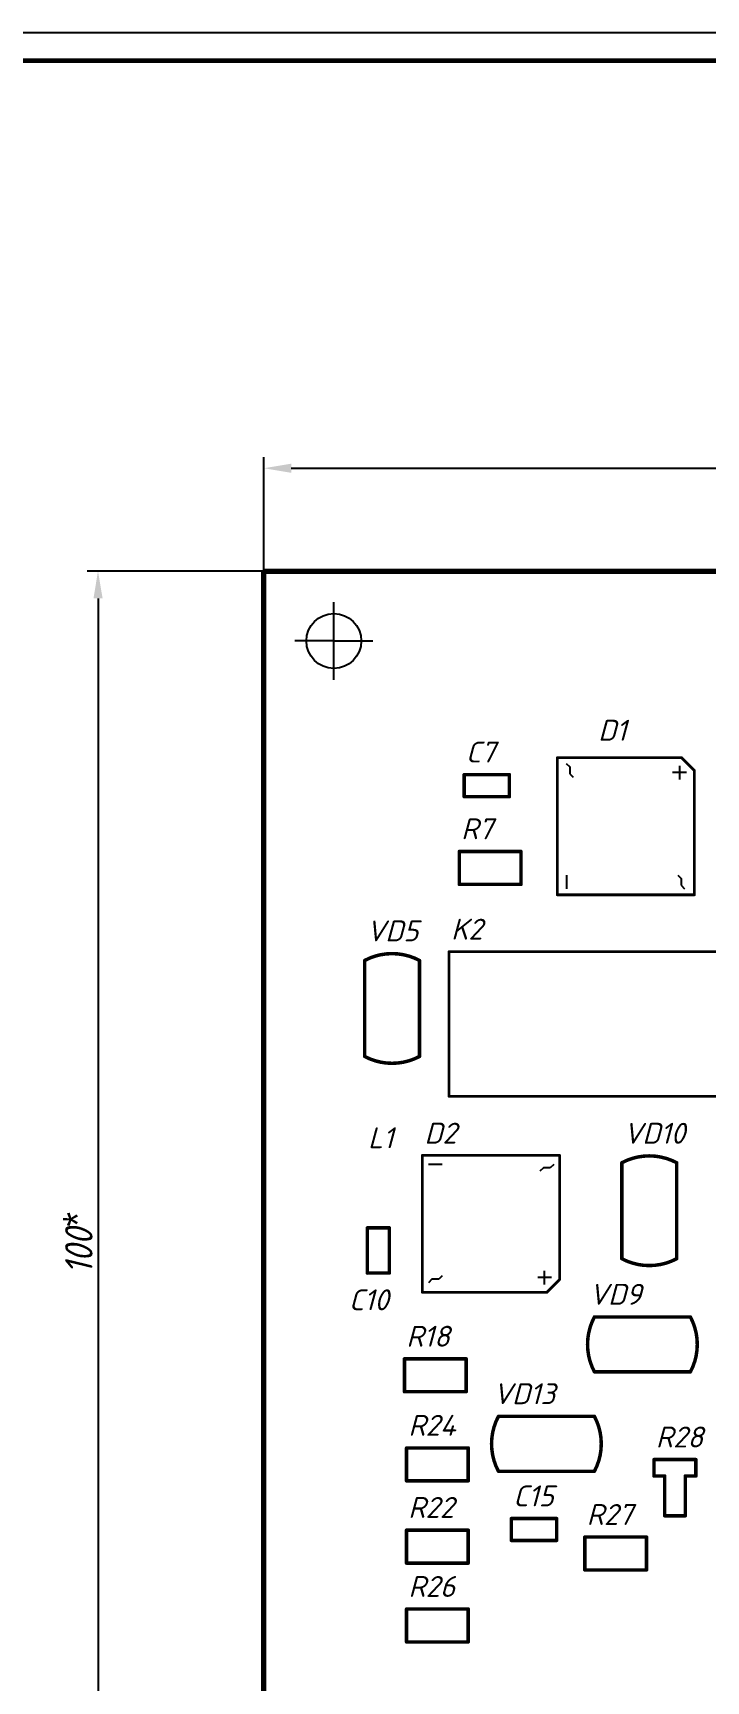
# Model space of a CAD drawing. Header units: millimetres. Extents: x 784 to 1625, y -303 to 291.
# Drawn here: x 951.6 to 1074.3, y -10 to 290.5 of the extents above; entities that cross this region are included whole.
import ezdxf

# ---------------------------------------------------------------- set-up
doc = ezdxf.new("R2010")
doc.units = ezdxf.units.MM
doc.header["$LTSCALE"] = 0.5
doc.layers.get('0').update_dxf_attribs({"lineweight": 60})
doc.layers.get('Defpoints').update_dxf_attribs({"color": 5})
for name, color, linetype in [('TopOverlay', 2, 'Continuous'), ('размеры', 90, 'Continuous'), ('Тонкие', 7, 'Continuous')]:
    doc.layers.add(name, color=color, linetype=linetype)
doc.styles.get("Standard").update_dxf_attribs({"font": 'isocpeui.ttf', "width": 0.9})
doc.dimstyles.new('Standart', dxfattribs={"dimtxt": 5, "dimasz": 5, "dimexe": 2, "dimexo": 0, "dimgap": 1, "dimtad": 1, "dimtoh": 1, "dimdec": 0, "dimtxsty": 'Standard', "dimcen": 2.5, "dimadec": 0, "dimazin": 0, "dimtfac": 1, "dimtdec": 0, "dimtmove": 0, "dimatfit": 3, "dimldrblk": 'DOTSMALL', "dimfxl": 1, "dimarcsym": 0})

# ---------------------------------------------------------------- blocks, each defined once
blk = doc.blocks.new('*D21')
at = {"layer": 'Defpoints', "color": 0, "lineweight": 35, "transparency": 16777216}
for p in [(993.74, 192.41), (963.5, -51.22), (993.74, -51.22)]:
    blk.add_point(p, dxfattribs=at)
at = {"layer": 'размеры', "color": 0, "lineweight": -2, "transparency": 16777216}
for p, q in [((993.74, 192.41), (961.5, 192.41)), ((963.5, 187.41), (963.5, -46.22)), ((993.74, -51.22), (961.5, -51.22))]:
    blk.add_line(p, q, dxfattribs=at)
at = {"layer": 'размеры', "color": 0, "lineweight": 35, "transparency": 16777216}
for points in [[(962.67, 187.41), (964.34, 187.41), (963.5, 192.41)], [(962.67, -46.22), (964.34, -46.22), (963.5, -51.22)]]:
    blk.add_solid(points, dxfattribs=at)
at = {"layer": 'размеры', "color": 0, "lineweight": 30, "transparency": 16777216, "insert": (959.8, 69.72), "char_height": 5, "attachment_point": 5, "rotation": 90}
blk.add_mtext('100{\\fArial|b0|i1|c204|p34;\\H1.08333x;*}', dxfattribs=at)
blk = doc.blocks.new('_DotSmall')
at = {"color": 0, "linetype": 'ByBlock', "const_width": 0.5}
blk.add_lwpolyline([(-0.0625, 0, 1), (0.0625, 0, 1)], format="xyb", close=True, dxfattribs=at)
blk = doc.blocks.new('*D22')
at = {"layer": 'Defpoints', "color": 0, "lineweight": 35, "transparency": 16777216}
for p in [(1368.93, 211.16), (993.74, 187.16), (1368.93, 187.16)]:
    blk.add_point(p, dxfattribs=at)
at = {"layer": 'размеры', "color": 0, "lineweight": -2, "transparency": 16777216}
for p, q in [((993.74, 187.16), (993.74, 213.16)), ((998.74, 211.16), (1363.93, 211.16)), ((1368.93, 187.16), (1368.93, 213.16))]:
    blk.add_line(p, q, dxfattribs=at)
at = {"layer": 'размеры', "color": 0, "lineweight": 35, "transparency": 16777216}
for points in [[(998.74, 211.99), (998.74, 210.32), (993.74, 211.16)], [(1363.93, 211.99), (1363.93, 210.32), (1368.93, 211.16)]]:
    blk.add_solid(points, dxfattribs=at)
at = {"layer": 'размеры', "color": 0, "lineweight": 30, "transparency": 16777216, "insert": (1181.33, 214.87), "char_height": 5, "attachment_point": 5}
blk.add_mtext('150{\\fArial|b0|i1|c204|p34;\\H1.08333x;*}', dxfattribs=at)

msp = doc.modelspace()

# ---------------------------------------------------------------- linework, layer by layer
msp.add_line((803.86, 285.52), (1619.86, 285.52))
at = {"lineweight": -3}
for p, q in [((1006.49, 172.57), (1006.49, 186.74)), ((1006.49, 179.66), (999.4, 179.66)), ((1006.49, 179.66), (1013.57, 179.66))]:
    msp.add_line(p, q, dxfattribs=at)
msp.add_circle((1006.49, 179.66), 5, dxfattribs=at)
at = {"layer": 'Defpoints'}
msp.add_line((1624.86, 290.52), (783.86, 290.52), dxfattribs=at)
at = {"layer": 'TopOverlay'}
for p, q in [((1048.87, 157.31), (1049.49, 156.69)), ((1049.49, 156.69), (1049.49, 155.44)), ((1069.5, 156.91), (1069.5, 154.41)), ((1049.49, 155.44), (1050.12, 154.81)), ((1070.75, 155.66), (1068.25, 155.66)), ((1048.89, 136.99), (1048.89, 134.49)), ((1069.19, 136.99), (1069.81, 136.37)), ((1069.81, 136.37), (1069.81, 135.12)), ((1069.81, 135.12), (1070.44, 134.49)), ((1026.25, 84.21), (1023.75, 84.21)), ((1046.57, 84.23), (1045.94, 83.6)), ((1044.69, 83.6), (1044.07, 82.98)), ((1045.94, 83.6), (1044.69, 83.6)), ((1024.37, 63.28), (1023.75, 62.66)), ((1025.62, 63.28), (1024.37, 63.28)), ((1026.25, 63.91), (1025.62, 63.28)), ((1046.16, 63.6), (1043.66, 63.6)), ((1044.91, 62.35), (1044.91, 64.85))]:
    msp.add_line(p, q, dxfattribs=at)
for points, const_width in [([(1047.21, 158.38), (1069.87, 158.38)], 0.5), ([(1047.21, 133.38), (1047.21, 158.38)], 0.5), ([(1069.87, 158.38), (1072.21, 156.04)], 0.5), ([(1072.21, 133.38), (1072.21, 156.04)], 0.5), ([(1030.24, 155.28), (1038.49, 155.28)], 0.635), ([(1030.24, 151.28), (1030.24, 155.28)], 0.635), ([(1038.49, 151.28), (1038.49, 155.28)], 0.635), ([(1030.24, 151.28), (1038.49, 151.28)], 0.635), ([(1029.36, 141.28), (1040.61, 141.28)], 0.635), ([(1029.36, 135.28), (1029.36, 141.28)], 0.635), ([(1040.61, 135.28), (1040.61, 141.28)], 0.635), ([(1029.36, 135.28), (1040.61, 135.28)], 0.635), ([(1047.21, 133.38), (1072.21, 133.38)], 0.5), ([(1027.49, 96.63), (1027.49, 123.03)], 0.5), ([(1027.49, 123.03), (1081.49, 123.03)], 0.5), ([(1012.11, 103.91), (1012.11, 121.41)], 0.635), ([(1022.11, 103.91), (1022.11, 121.41)], 0.635), ([(1027.49, 96.63), (1081.49, 96.63)], 0.5), ([(1022.64, 60.88), (1022.64, 85.88)], 0.5), ([(1022.64, 85.88), (1047.64, 85.88)], 0.5), ([(1047.64, 63.22), (1047.64, 85.88)], 0.5), ([(1058.99, 67.03), (1058.99, 84.53)], 0.635), ([(1068.99, 67.03), (1068.99, 84.53)], 0.635), ([(1012.61, 64.41), (1012.61, 72.66)], 0.635), ([(1012.61, 72.66), (1016.61, 72.66)], 0.635), ([(1016.61, 64.41), (1016.61, 72.66)], 0.635), ([(1012.61, 64.41), (1016.61, 64.41)], 0.635), ([(1045.3, 60.88), (1047.64, 63.22)], 0.5), ([(1022.64, 60.88), (1045.3, 60.88)], 0.5), ([(1053.99, 56.41), (1071.49, 56.41)], 0.635), ([(1019.36, 48.78), (1030.61, 48.78)], 0.635), ([(1019.36, 42.78), (1019.36, 48.78)], 0.635), ([(1030.61, 42.78), (1030.61, 48.78)], 0.635), ([(1053.99, 46.41), (1071.49, 46.41)], 0.635), ([(1019.36, 42.78), (1030.61, 42.78)], 0.635), ([(1036.49, 38.28), (1053.99, 38.28)], 0.635), ([(1019.74, 32.53), (1030.99, 32.53)], 0.635), ([(1019.74, 26.53), (1019.74, 32.53)], 0.635), ([(1030.99, 26.53), (1030.99, 32.53)], 0.635), ([(1064.86, 27.41), (1064.86, 30.41)], 0.635), ([(1064.86, 30.41), (1072.49, 30.41)], 0.635), ([(1072.49, 27.41), (1072.49, 30.41)], 0.635), ([(1036.49, 28.28), (1053.99, 28.28)], 0.635), ([(1064.86, 27.41), (1066.8, 27.41)], 0.635), ([(1066.8, 20.16), (1066.8, 27.41)], 0.635), ([(1070.55, 27.41), (1072.49, 27.41)], 0.635), ([(1070.55, 20.16), (1070.55, 27.41)], 0.635), ([(1019.74, 26.53), (1030.99, 26.53)], 0.635), ([(1038.86, 19.66), (1047.11, 19.66)], 0.635), ([(1038.86, 15.66), (1038.86, 19.66)], 0.635), ([(1047.11, 15.66), (1047.11, 19.66)], 0.635), ([(1066.8, 20.16), (1070.55, 20.16)], 0.635), ([(1019.74, 17.53), (1030.99, 17.53)], 0.635), ([(1019.74, 11.53), (1019.74, 17.53)], 0.635), ([(1030.99, 11.53), (1030.99, 17.53)], 0.635), ([(1038.86, 15.66), (1047.11, 15.66)], 0.635), ([(1052.24, 16.28), (1063.49, 16.28)], 0.635), ([(1052.24, 10.28), (1052.24, 16.28)], 0.635), ([(1063.49, 10.28), (1063.49, 16.28)], 0.635), ([(1019.74, 11.53), (1030.99, 11.53)], 0.635), ([(1052.24, 10.28), (1063.49, 10.28)], 0.635), ([(1019.74, 3.16), (1030.99, 3.16)], 0.635), ([(1019.74, -2.84), (1019.74, 3.16)], 0.635), ([(1030.99, -2.84), (1030.99, 3.16)], 0.635), ([(1019.74, -2.84), (1030.99, -2.84)], 0.635)]:
    msp.add_lwpolyline(points, dxfattribs=dict(at, const_width=const_width))
for points, const_width in [([(1047.09, 158.38, 1), (1047.34, 158.38, 1)], 0.25), ([(1047.09, 158.38, 1), (1047.34, 158.38, 1)], 0.25), ([(1069.75, 158.38, 1), (1070, 158.38, 1)], 0.25), ([(1069.75, 158.38, 1), (1070, 158.38, 1)], 0.25), ([(1072.09, 156.04, 1), (1072.34, 156.04, 1)], 0.25), ([(1072.09, 156.04, 1), (1072.34, 156.04, 1)], 0.25), ([(1030.08, 155.28, 1), (1030.4, 155.28, 1)], 0.318), ([(1030.08, 155.28, 1), (1030.4, 155.28, 1)], 0.318), ([(1038.33, 155.28, 1), (1038.65, 155.28, 1)], 0.318), ([(1038.33, 155.28, 1), (1038.65, 155.28, 1)], 0.318), ([(1030.08, 151.28, 1), (1030.4, 151.28, 1)], 0.318), ([(1030.08, 151.28, 1), (1030.4, 151.28, 1)], 0.318), ([(1038.33, 151.28, 1), (1038.65, 151.28, 1)], 0.318), ([(1038.33, 151.28, 1), (1038.65, 151.28, 1)], 0.318), ([(1029.2, 141.28, 1), (1029.52, 141.28, 1)], 0.318), ([(1029.2, 141.28, 1), (1029.52, 141.28, 1)], 0.318), ([(1040.45, 141.28, 1), (1040.77, 141.28, 1)], 0.318), ([(1040.45, 141.28, 1), (1040.77, 141.28, 1)], 0.318), ([(1029.2, 135.28, 1), (1029.52, 135.28, 1)], 0.318), ([(1029.2, 135.28, 1), (1029.52, 135.28, 1)], 0.318), ([(1040.45, 135.28, 1), (1040.77, 135.28, 1)], 0.318), ([(1040.45, 135.28, 1), (1040.77, 135.28, 1)], 0.318), ([(1047.09, 133.38, 1), (1047.34, 133.38, 1)], 0.25), ([(1047.09, 133.38, 1), (1047.34, 133.38, 1)], 0.25), ([(1072.09, 133.38, 1), (1072.34, 133.38, 1)], 0.25), ([(1072.09, 133.38, 1), (1072.34, 133.38, 1)], 0.25), ([(1027.36, 123.03, 1), (1027.61, 123.03, 1)], 0.25), ([(1027.36, 123.03, 1), (1027.61, 123.03, 1)], 0.25), ([(1011.95, 121.41, 1), (1012.27, 121.41, 1)], 0.318), ([(1011.95, 121.41, 1), (1012.27, 121.41, 1)], 0.318), ([(1021.95, 121.41, 1), (1022.27, 121.41, 1)], 0.318), ([(1021.95, 121.41, 1), (1022.27, 121.41, 1)], 0.318), ([(1011.95, 103.91, 1), (1012.27, 103.91, 1)], 0.318), ([(1011.95, 103.91, 1), (1012.27, 103.91, 1)], 0.318), ([(1021.95, 103.91, 1), (1022.27, 103.91, 1)], 0.318), ([(1021.95, 103.91, 1), (1022.27, 103.91, 1)], 0.318), ([(1027.36, 96.63, 1), (1027.61, 96.63, 1)], 0.25), ([(1027.36, 96.63, 1), (1027.61, 96.63, 1)], 0.25), ([(1022.51, 85.88, 1), (1022.76, 85.88, 1)], 0.25), ([(1022.51, 85.88, 1), (1022.76, 85.88, 1)], 0.25), ([(1047.51, 85.88, 1), (1047.76, 85.88, 1)], 0.25), ([(1047.51, 85.88, 1), (1047.76, 85.88, 1)], 0.25), ([(1058.83, 84.53, 1), (1059.15, 84.53, 1)], 0.318), ([(1058.83, 84.53, 1), (1059.15, 84.53, 1)], 0.318), ([(1068.83, 84.53, 1), (1069.15, 84.53, 1)], 0.318), ([(1068.83, 84.53, 1), (1069.15, 84.53, 1)], 0.318), ([(1012.45, 72.66, 1), (1012.77, 72.66, 1)], 0.318), ([(1012.45, 72.66, 1), (1012.77, 72.66, 1)], 0.318), ([(1016.45, 72.66, 1), (1016.77, 72.66, 1)], 0.318), ([(1016.45, 72.66, 1), (1016.77, 72.66, 1)], 0.318), ([(1058.83, 67.03, 1), (1059.15, 67.03, 1)], 0.318), ([(1058.83, 67.03, 1), (1059.15, 67.03, 1)], 0.318), ([(1068.83, 67.03, 1), (1069.15, 67.03, 1)], 0.318), ([(1068.83, 67.03, 1), (1069.15, 67.03, 1)], 0.318), ([(1012.45, 64.41, 1), (1012.77, 64.41, 1)], 0.318), ([(1012.45, 64.41, 1), (1012.77, 64.41, 1)], 0.318), ([(1016.45, 64.41, 1), (1016.77, 64.41, 1)], 0.318), ([(1016.45, 64.41, 1), (1016.77, 64.41, 1)], 0.318), ([(1047.51, 63.22, 1), (1047.76, 63.22, 1)], 0.25), ([(1047.51, 63.22, 1), (1047.76, 63.22, 1)], 0.25), ([(1022.51, 60.88, 1), (1022.76, 60.88, 1)], 0.25), ([(1022.51, 60.88, 1), (1022.76, 60.88, 1)], 0.25), ([(1045.17, 60.88, 1), (1045.42, 60.88, 1)], 0.25), ([(1045.17, 60.88, 1), (1045.42, 60.88, 1)], 0.25), ([(1053.83, 56.41, 1), (1054.15, 56.41, 1)], 0.318), ([(1053.83, 56.41, 1), (1054.15, 56.41, 1)], 0.318), ([(1071.33, 56.41, 1), (1071.65, 56.41, 1)], 0.318), ([(1071.33, 56.41, 1), (1071.65, 56.41, 1)], 0.318), ([(1019.2, 48.78, 1), (1019.52, 48.78, 1)], 0.318), ([(1019.2, 48.78, 1), (1019.52, 48.78, 1)], 0.318), ([(1030.45, 48.78, 1), (1030.77, 48.78, 1)], 0.318), ([(1030.45, 48.78, 1), (1030.77, 48.78, 1)], 0.318), ([(1053.83, 46.41, 1), (1054.15, 46.41, 1)], 0.318), ([(1053.83, 46.41, 1), (1054.15, 46.41, 1)], 0.318), ([(1071.33, 46.41, 1), (1071.65, 46.41, 1)], 0.318), ([(1071.33, 46.41, 1), (1071.65, 46.41, 1)], 0.318), ([(1019.2, 42.78, 1), (1019.52, 42.78, 1)], 0.318), ([(1019.2, 42.78, 1), (1019.52, 42.78, 1)], 0.318), ([(1030.45, 42.78, 1), (1030.77, 42.78, 1)], 0.318), ([(1030.45, 42.78, 1), (1030.77, 42.78, 1)], 0.318), ([(1036.33, 38.28, 1), (1036.65, 38.28, 1)], 0.318), ([(1036.33, 38.28, 1), (1036.65, 38.28, 1)], 0.318), ([(1053.83, 38.28, 1), (1054.15, 38.28, 1)], 0.318), ([(1053.83, 38.28, 1), (1054.15, 38.28, 1)], 0.318), ([(1019.58, 32.53, 1), (1019.9, 32.53, 1)], 0.318), ([(1019.58, 32.53, 1), (1019.9, 32.53, 1)], 0.318), ([(1030.83, 32.53, 1), (1031.15, 32.53, 1)], 0.318), ([(1030.83, 32.53, 1), (1031.15, 32.53, 1)], 0.318), ([(1064.7, 30.41, 1), (1065.02, 30.41, 1)], 0.318), ([(1064.7, 30.41, 1), (1065.02, 30.41, 1)], 0.318), ([(1072.33, 30.41, 1), (1072.65, 30.41, 1)], 0.318), ([(1072.33, 30.41, 1), (1072.65, 30.41, 1)], 0.318), ([(1036.33, 28.28, 1), (1036.65, 28.28, 1)], 0.318), ([(1036.33, 28.28, 1), (1036.65, 28.28, 1)], 0.318), ([(1053.83, 28.28, 1), (1054.15, 28.28, 1)], 0.318), ([(1053.83, 28.28, 1), (1054.15, 28.28, 1)], 0.318), ([(1064.7, 27.41, 1), (1065.02, 27.41, 1)], 0.318), ([(1064.7, 27.41, 1), (1065.02, 27.41, 1)], 0.318), ([(1066.64, 27.41, 1), (1066.96, 27.41, 1)], 0.318), ([(1066.64, 27.41, 1), (1066.96, 27.41, 1)], 0.318), ([(1070.39, 27.41, 1), (1070.71, 27.41, 1)], 0.318), ([(1070.39, 27.41, 1), (1070.71, 27.41, 1)], 0.318), ([(1072.33, 27.41, 1), (1072.65, 27.41, 1)], 0.318), ([(1072.33, 27.41, 1), (1072.65, 27.41, 1)], 0.318), ([(1019.58, 26.53, 1), (1019.9, 26.53, 1)], 0.318), ([(1019.58, 26.53, 1), (1019.9, 26.53, 1)], 0.318), ([(1030.83, 26.53, 1), (1031.15, 26.53, 1)], 0.318), ([(1030.83, 26.53, 1), (1031.15, 26.53, 1)], 0.318), ([(1038.7, 19.66, 1), (1039.02, 19.66, 1)], 0.318), ([(1038.7, 19.66, 1), (1039.02, 19.66, 1)], 0.318), ([(1046.95, 19.66, 1), (1047.27, 19.66, 1)], 0.318), ([(1046.95, 19.66, 1), (1047.27, 19.66, 1)], 0.318), ([(1066.64, 20.16, 1), (1066.96, 20.16, 1)], 0.318), ([(1066.64, 20.16, 1), (1066.96, 20.16, 1)], 0.318), ([(1070.39, 20.16, 1), (1070.71, 20.16, 1)], 0.318), ([(1070.39, 20.16, 1), (1070.71, 20.16, 1)], 0.318), ([(1019.58, 17.53, 1), (1019.9, 17.53, 1)], 0.318), ([(1019.58, 17.53, 1), (1019.9, 17.53, 1)], 0.318), ([(1030.83, 17.53, 1), (1031.15, 17.53, 1)], 0.318), ([(1030.83, 17.53, 1), (1031.15, 17.53, 1)], 0.318), ([(1038.7, 15.66, 1), (1039.02, 15.66, 1)], 0.318), ([(1038.7, 15.66, 1), (1039.02, 15.66, 1)], 0.318), ([(1046.95, 15.66, 1), (1047.27, 15.66, 1)], 0.318), ([(1046.95, 15.66, 1), (1047.27, 15.66, 1)], 0.318), ([(1052.08, 16.28, 1), (1052.4, 16.28, 1)], 0.318), ([(1052.08, 16.28, 1), (1052.4, 16.28, 1)], 0.318), ([(1063.33, 16.28, 1), (1063.65, 16.28, 1)], 0.318), ([(1063.33, 16.28, 1), (1063.65, 16.28, 1)], 0.318), ([(1019.58, 11.53, 1), (1019.9, 11.53, 1)], 0.318), ([(1019.58, 11.53, 1), (1019.9, 11.53, 1)], 0.318), ([(1030.83, 11.53, 1), (1031.15, 11.53, 1)], 0.318), ([(1030.83, 11.53, 1), (1031.15, 11.53, 1)], 0.318), ([(1052.08, 10.28, 1), (1052.4, 10.28, 1)], 0.318), ([(1052.08, 10.28, 1), (1052.4, 10.28, 1)], 0.318), ([(1063.33, 10.28, 1), (1063.65, 10.28, 1)], 0.318), ([(1063.33, 10.28, 1), (1063.65, 10.28, 1)], 0.318), ([(1019.58, 3.16, 1), (1019.9, 3.16, 1)], 0.318), ([(1019.58, 3.16, 1), (1019.9, 3.16, 1)], 0.318), ([(1030.83, 3.16, 1), (1031.15, 3.16, 1)], 0.318), ([(1030.83, 3.16, 1), (1031.15, 3.16, 1)], 0.318), ([(1019.58, -2.84, 1), (1019.9, -2.84, 1)], 0.318), ([(1019.58, -2.84, 1), (1019.9, -2.84, 1)], 0.318), ([(1030.83, -2.84, 1), (1031.15, -2.84, 1)], 0.318), ([(1030.83, -2.84, 1), (1031.15, -2.84, 1)], 0.318)]:
    msp.add_lwpolyline(points, format="xyb", close=True, dxfattribs=dict(at, const_width=const_width))
at = {"layer": 'TopOverlay', "const_width": 0.635}
for points in [[(1012.11, 121.41, -0.249999), (1022.11, 121.41)], [(1022.11, 103.91, -0.249999), (1012.11, 103.91)], [(1058.99, 84.53, -0.249999), (1068.99, 84.53)], [(1068.99, 67.03, -0.249999), (1058.99, 67.03)], [(1053.99, 46.41, -0.249999), (1053.99, 56.41)], [(1071.49, 56.41, -0.249999), (1071.49, 46.41)], [(1036.49, 28.28, -0.249999), (1036.49, 38.28)], [(1053.99, 38.28, -0.249999), (1053.99, 28.28)]]:
    msp.add_lwpolyline(points, format="xyb", dxfattribs=at)
at = {"layer": 'Тонкие', "lineweight": 70}
for p, q in [((993.74, 192.41), (1368.93, 192.41)), ((993.74, -51.22), (993.74, 192.41))]:
    msp.add_line(p, q, dxfattribs=at)

# ---------------------------------------------------------------- texts
at = {"layer": 'TopOverlay'}
for s, p in [('D1', (1054.67, 161.48)), ('C7', (1030.55, 157.5)), ('R7', (1029.69, 143.51)), ('VD5', (1012.43, 124.9)), ('K2', (1027.86, 125.21)), ('L1', (1012.72, 87.18)), ('D2', (1023, 88.02)), ('VD10', (1059.29, 88)), ('C10', (1009.23, 57.63)), ('VD9', (1053.05, 58.64)), ('R18', (1019.7, 50.99)), ('VD13', (1035.54, 40.51)), ('R24', (1020.07, 34.75)), ('R28', (1065.19, 32.62)), ('C15', (1039.18, 21.88)), ('R22', (1020.05, 19.78)), ('R27', (1052.58, 18.49)), ('R26', (1020.08, 5.37))]:
    msp.add_text(s, height=3.81, dxfattribs=at).set_placement(p)

# ---------------------------------------------------------------- dimensions: what is measured, and where the dimension line sits
at = {"layer": 'размеры', "lineweight": 30}
dim = msp.add_linear_dim(base=(1368.93, 211.16), p1=(993.74, 187.16), p2=(1368.93, 187.16), text='150{\\fArial|b0|i1|c204|p34;\\H1.08333x;*}', dimstyle='Standart', dxfattribs=at)
dim.commit()
dim.dimension.update_dxf_attribs({"geometry": '*D22', "text_midpoint": (1181.33, 211.16), "dimtype": 160})
dim = msp.add_linear_dim(base=(963.5, -51.22), p1=(993.74, 192.41), p2=(993.74, -51.22), angle=90, text='100{\\fArial|b0|i1|c204|p34;\\H1.08333x;*}', dimstyle='Standart', dxfattribs=at)
dim.commit()
dim.dimension.update_dxf_attribs({"geometry": '*D21', "text_midpoint": (963.5, 69.72), "dimtype": 160})

doc.saveas('drawing.dxf')
